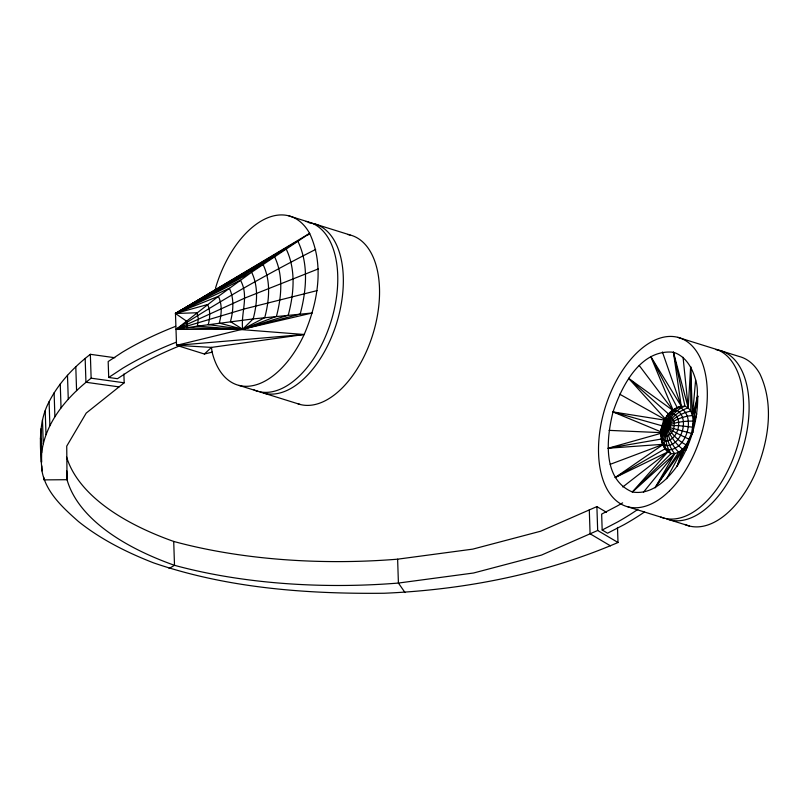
<?xml version="1.0" encoding="UTF-8"?>
<svg xmlns="http://www.w3.org/2000/svg" width="809" height="809" viewBox="0 0 809 809"><rect width="100%" height="100%" fill="white"/><g stroke="black" fill="none" stroke-linecap="round" stroke-linejoin="round"><path stroke-width="1.21" d="M692.807 432.299C691.938 414.572 701.11 397.532 695.629 379.906C692.403 368.085 685.81 356.182 673.432 352.239C640.526 348.891 621.919 385.681 613.03 411.933C606.457 437.912 602.078 479.312 632.405 491.993C651.508 495.25 666.96 480.111 677.204 465.873C690.603 445.152 697.924 420.69 697.722 395.995L692.494 415.593L693.202 421.064C682.483 421.176 670.024 422.156 662.197 430.368C658.718 438.276 663.37 449.855 671.015 453.667C682.998 454.709 688.429 441.138 692.807 432.299L691.533 433.391L677.204 465.873L682.634 449.167C673.503 442.27 667.728 431.925 664.937 421.024C666.434 412.529 676.597 405.956 684.96 406.199L688.226 407.898L690.795 411.103L692.494 415.593C673.968 416.473 650.052 433.128 667.749 451.968L632.405 491.993L674.757 453.758C663.714 440.693 661.095 411.811 681.208 406.108L673.432 352.239L688.226 407.898C673.897 412.256 662.399 427.01 662.561 442.027L664.472 444.404L665.756 448.408L668.639 449.915C686.234 449.238 696.064 417.677 680.956 407.969L677.649 407.888C664.513 418.132 661.56 440.015 671.015 453.667L632.405 491.993M617.5 527.428L618.005 542.505C544.326 574.269 464.053 589.822 384.113 593.25C306.53 594.079 227.329 588.183 153.528 562.852C126.892 552.446 100.953 539.502 78.534 521.583C63.041 507.9 45.688 492.175 41.977 470.909C40.217 447.781 37.659 423.026 49.096 401.76C58.744 382.879 73.69 367.205 90.345 354.312L114.817 357.73M41.239 461.868L41.674 452.797L40.875 428.922M307.784 235.116L309.625 233.386L175.472 313.498L176.534 345.332L211.473 347.395L212.049 351.824A88.373 49.895 -72.7 0 0 304.174 334.491C317.654 303.092 324.712 265.494 309.625 233.386A88.373 49.895 -72.7 0 0 215.477 288.267M696.761 413.864L692.878 427.132C682.644 426.394 670.428 423.198 661.246 429.003L660.781 434.655L661.357 436.779M661.246 429.003C660.771 433.28 661.105 439.277 665.817 441.057C677.275 440.622 683.686 420.043 673.836 413.723L669.397 414.552L665.079 418.829M695.629 379.906L692.494 415.593L690.633 366.689L688.226 407.898L683.059 357.254M697.722 395.995L691.533 433.391L662.015 425.524L663.693 421.054L664.826 420.559M41.674 452.797C45.506 421.823 67.339 396.673 91.134 378.187L124.181 382.799L123.888 374.001M661.024 430.155L662.025 425.392M686.143 450.037L689.268 439.418C680.318 434.544 668.871 430.944 663.329 421.924L663.693 421.054M677.204 465.873L686.234 444.798C673.978 439.712 652.873 414.319 677.214 410.497C689.885 418.637 681.643 445.102 666.889 445.668L664.472 444.404C662.571 429.478 670.267 411.791 684.96 406.199L673.432 352.239M666.616 478.726L682.634 449.167L655.098 487.716L674.757 453.758L643.428 492.246M663.329 421.924C665.453 417.768 668.365 413.47 672.451 411.124M655.098 487.716L678.721 452.221C671.854 445.425 667.334 436.162 666.849 426.454C672.451 418.486 681.269 413.005 690.795 411.103L690.633 366.689M212.322 352.087L204.384 354.018L176.534 345.332L242.66 329.212L253.187 318.908C257.201 303.699 258.668 286.811 251.639 272.228L309.625 233.386M204.384 354.018L211.473 347.395L304.174 334.491L197.366 326.158L176.008 329.415L218.4 296.357L251.639 272.228L175.472 313.498L186.394 321.052L187.112 324.055L186.616 327.756L242.66 329.212L312.264 312.972L253.187 318.908L197.366 326.158L198.357 318.746L196.921 312.759L175.472 313.498L297.773 241.011C308.836 263.805 306.51 290.259 300.2 314.054L242.66 329.212L176.008 329.415C221.039 300.179 267.789 273.654 315.692 249.415M124.181 382.799L86.219 413.086L66.732 446.123L67.036 479.707A324.025 140.513 -1.9 0 0 174.501 565.319A324.025 140.513 -1.9 0 0 398.412 583.056L473.558 573.005L541.484 555.085L597.679 530.482L618.005 542.505M622.778 486.978L667.749 451.968L615.204 477.543L663.481 444.272L661.984 441.613L661.671 439.196M175.624 326.34A343.805 149.089 -1.9 0 0 122.26 352.279L108.173 361.552L108.709 377.469L122.786 368.196A343.805 149.089 -1.9 0 1 176.15 342.258M169.071 568.484L174.501 565.319L173.713 541.443A324.025 140.513 -1.9 0 1 66.55 456.873M615.204 477.543L665.18 448.762L663.481 444.272L608.115 448.237L661.904 433.068M242.66 329.212C240.637 312.992 249.354 295.76 240.425 280.207L175.472 313.498L229.341 288.247C234.367 298.683 233.316 310.767 230.454 321.658L242.66 329.212L276.435 316.38C281.593 296.863 283.504 275.181 274.453 256.473L175.472 313.498L218.4 296.357C222.414 304.71 221.585 314.388 219.29 323.104L242.66 329.212L288.257 315.186C293.991 293.525 296.104 269.458 286.052 248.707L175.472 313.498L207.589 304.528C210.603 310.798 209.976 318.058 208.257 324.601L242.66 329.212L264.745 317.624C269.336 300.25 271.025 280.966 262.976 264.321L175.472 313.498L177.919 312.901M622.627 502.864A348.821 151.263 -1.9 0 1 617.105 506.05L601.653 514.099L602.179 530.026L617.631 521.967A348.821 151.263 -1.9 0 0 637.826 509.417M606.517 512.299L596.89 506.606L540.685 531.21L472.759 549.129L397.623 559.181A324.025 140.513 -1.9 0 1 173.713 541.443M610.198 464.326L663.481 444.272M318.23 268.932L244.722 298.106L176.008 329.415L244.146 309.008L317.057 290.613M608.115 448.237L662.763 438.802M176.534 345.332L304.174 334.491M609.076 430.368L661.833 432.684M108.709 377.469L117.477 378.693L130.795 369.976A348.821 151.263 -1.9 0 1 179.841 345.767M119.054 386.894L85.946 382.263L85.157 358.387M661.934 432.249L613.03 411.933L664.209 420.053M613.03 411.933L662.045 425.797M288.762 215.851L308.259 221.929M313.831 223.668L350.034 234.964M677.811 337.343L714.013 348.639A88.373 49.895 -72.7 0 1 736.605 448.762A88.373 49.895 -72.7 0 1 660.862 517.082M719.585 350.378L739.082 356.456A88.373 49.895 -72.7 0 1 759.944 373.991C775.042 406.098 767.974 443.696 754.494 475.095A88.373 49.895 -72.7 0 1 684.829 524.444M238.979 385.387L258.476 391.475M264.047 393.204L300.25 404.5M628.027 506.889L664.24 518.175M669.812 519.914L689.308 525.992M619.694 394.195L664.513 419.224M610.471 545.853L590.085 533.798L589.296 509.923M602.179 530.026L607.569 533.212L624.042 524.687A343.805 149.089 -1.9 0 0 644.561 511.945M665.008 418.577L628.633 378.359L673.331 410.709L677.244 407.645L650.739 356.506L673.331 410.709L639.221 365.506M628.633 378.359L668.8 414.238M405.006 592.532L398.412 583.056L397.623 559.181M650.739 356.506L681.208 406.108L662.409 351.986M40.45 437.993L40.814 442.513M596.89 506.606L597.679 530.482M90.345 354.312L91.134 378.187M75.793 366.74L76.582 390.616M67.481 375.285L68.269 399.161M66.742 470.909L67.036 479.707L43.858 479.889L43.777 477.381M60.25 383.982L61.039 407.867M54.112 392.82L54.901 416.696M49.096 401.76L49.885 425.635M45.203 410.77L46.002 434.645M42.462 419.831L43.261 443.706M41.259 449.551L41.684 462.121M41.805 465.883L41.977 470.909M716.086 349.71A88.373 49.895 -72.7 0 1 743.087 447.498A88.373 49.895 -72.7 0 1 666.434 518.822M347.718 234.479A88.373 49.895 -72.7 0 1 373.536 332.084A88.373 49.895 -72.7 0 1 297.995 403.822M309.129 222.88A88.373 49.895 -72.7 0 1 337.333 320.789A88.373 49.895 -72.7 0 1 259.568 391.657M305.944 221.444A88.373 49.895 -72.7 0 1 331.154 321.072A88.373 49.895 -72.7 0 1 253.996 389.918M662.318 427.981L663.147 434.291L665.443 436.223C673.28 435.92 677.659 421.853 670.934 417.535C665.625 417.302 663.077 423.582 662.318 427.981M664.209 427.122L664.624 430.327L665.787 431.308C669.771 431.157 671.996 424.017 668.578 421.823C665.888 421.701 664.594 424.897 664.209 427.122M669.539 490.79A88.373 49.895 -72.7 0 0 689.49 343.431A88.373 49.895 -72.7 0 0 599.732 432.127A88.373 49.895 -72.7 0 0 669.539 490.79"/></g></svg>
